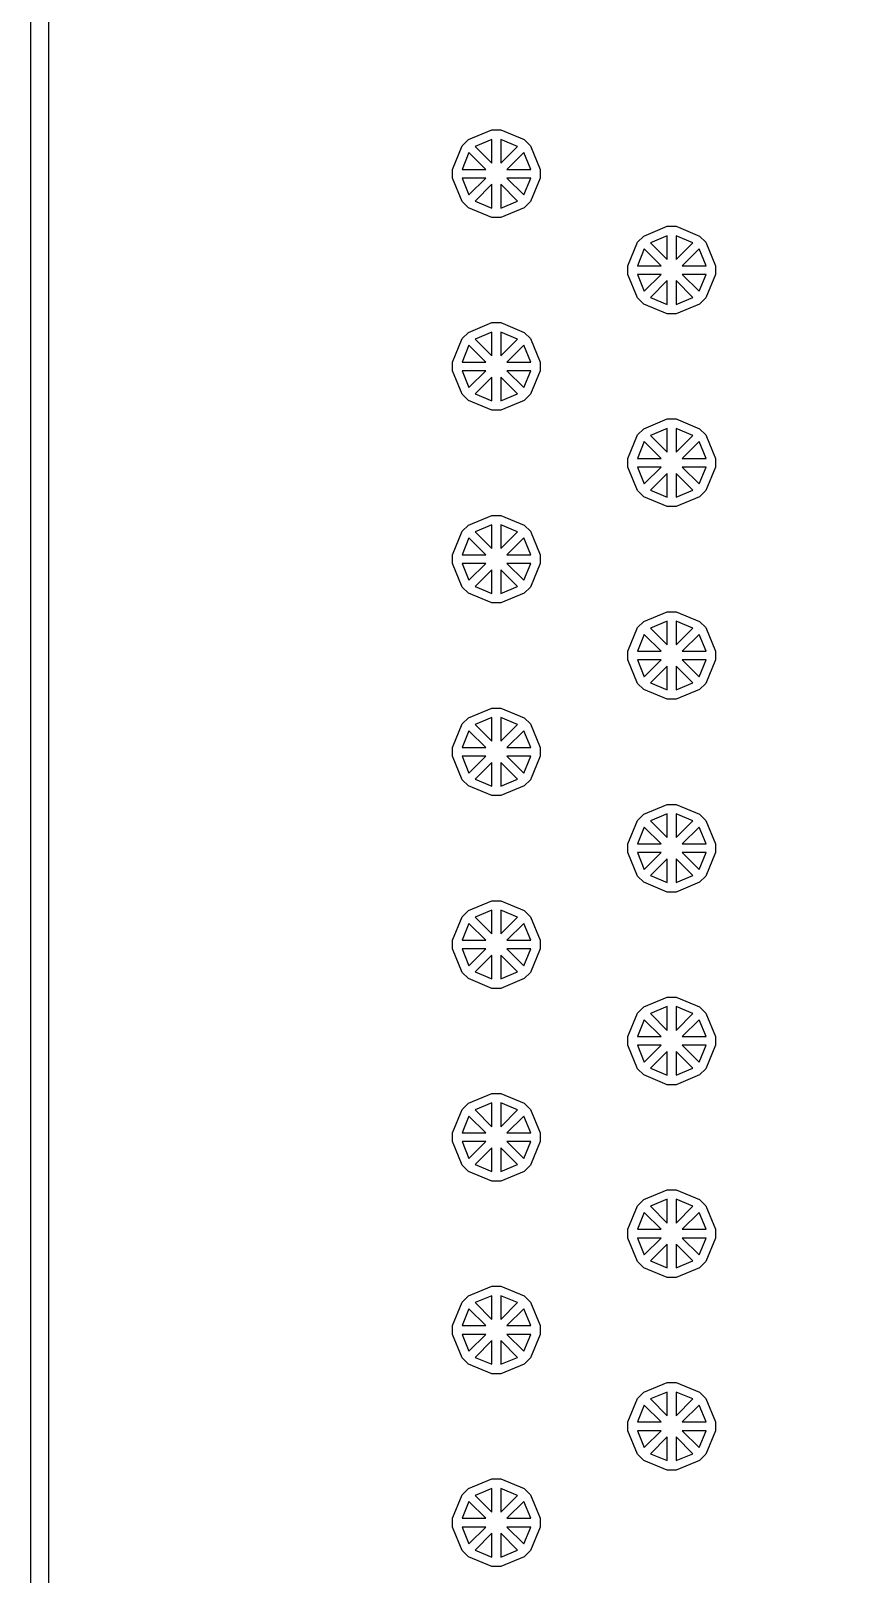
# Model space of a CAD drawing. Extents: x 0 to 194465, y -118660 to 40475.
# Drawn here: x 0 to 9378, y 9110 to 26728 of the extents above; entities that cross this region are included whole.
import ezdxf

# ---------------------------------------------------------------- set-up
doc = ezdxf.new("R2010")
doc.units = 13
doc.layers.add('Control 1 - Push up', color=6, linetype='Continuous')
doc.layers.add('Control 2 - Push down', color=1, linetype='Continuous')

msp = doc.modelspace()

# ---------------------------------------------------------------- linework, layer by layer
at = {"layer": 'Control 1 - Push up'}
for points in [[(4920.19459, 16615.641681), (4990.905268, 16686.352359), (5259.103319, 16797.44363), (5359.103319, 16797.44363), (5627.301371, 16686.352359), (5698.012049, 16615.641681), (5809.103319, 16347.44363), (5809.103319, 16247.44363), (5698.012049, 15979.245578), (5627.301371, 15908.5349), (5359.103319, 15797.44363), (5259.103319, 15797.44363), (4990.905268, 15908.5349), (4920.19459, 15979.245578), (4809.103319, 16247.44363), (4809.103319, 16347.44363)], [(5259.103319, 16689.20441), (5067.441954, 16609.815673), (5259.103319, 16418.154308)], [(5359.103319, 16418.154308), (5550.764684, 16609.815673), (5359.103319, 16689.20441)], [(4996.731276, 16539.104995), (4917.342539, 16347.44363), (5188.392641, 16347.44363)], [(5700.864099, 16347.44363), (5621.475363, 16539.104995), (5429.813997, 16347.44363)], [(5188.392641, 16247.44363), (4917.342539, 16247.44363), (4996.731276, 16055.782265)], [(5700.864099, 16247.44363), (5429.813997, 16247.44363), (5621.475363, 16055.782265)], [(5259.103319, 15905.68285), (5259.103319, 16176.732951), (5067.441954, 15985.071586)], [(5550.764684, 15985.071586), (5359.103319, 16176.732951), (5359.103319, 15905.68285)], [(6920.19459, 15515.641681), (6990.905268, 15586.352359), (7259.103319, 15697.44363), (7359.103319, 15697.44363), (7627.301371, 15586.352359), (7698.012049, 15515.641681), (7809.103319, 15247.44363), (7809.103319, 15147.44363), (7698.012049, 14879.245578), (7627.301371, 14808.5349), (7359.103319, 14697.44363), (7259.103319, 14697.44363), (6990.905268, 14808.5349), (6920.19459, 14879.245578), (6809.103319, 15147.44363), (6809.103319, 15247.44363)], [(7259.103319, 15589.20441), (7067.441954, 15509.815673), (7259.103319, 15318.154308)], [(7359.103319, 15318.154308), (7550.764684, 15509.815673), (7359.103319, 15589.20441)], [(6996.731276, 15439.104995), (6917.342539, 15247.44363), (7188.392641, 15247.44363)], [(7700.864099, 15247.44363), (7621.475363, 15439.104995), (7429.813997, 15247.44363)], [(7188.392641, 15147.44363), (6917.342539, 15147.44363), (6996.731276, 14955.782265)], [(7259.103319, 14805.68285), (7259.103319, 15076.732951), (7067.441954, 14885.071586)], [(7550.764684, 14885.071586), (7359.103319, 15076.732951), (7359.103319, 14805.68285)], [(7700.864099, 15147.44363), (7429.813997, 15147.44363), (7621.475363, 14955.782265)], [(4920.19459, 14415.641681), (4990.905268, 14486.352359), (5259.103319, 14597.44363), (5359.103319, 14597.44363), (5627.301371, 14486.352359), (5698.012049, 14415.641681), (5809.103319, 14147.44363), (5809.103319, 14047.44363), (5698.012049, 13779.245578), (5627.301371, 13708.5349), (5359.103319, 13597.44363), (5259.103319, 13597.44363), (4990.905268, 13708.5349), (4920.19459, 13779.245578), (4809.103319, 14047.44363), (4809.103319, 14147.44363)], [(5259.103319, 14489.20441), (5067.441954, 14409.815673), (5259.103319, 14218.154308)], [(5359.103319, 14218.154308), (5550.764684, 14409.815673), (5359.103319, 14489.20441)], [(4996.731276, 14339.104995), (4917.342539, 14147.44363), (5188.392641, 14147.44363)], [(5700.864099, 14147.44363), (5621.475363, 14339.104995), (5429.813997, 14147.44363)], [(5188.392641, 14047.44363), (4917.342539, 14047.44363), (4996.731276, 13855.782265)], [(5259.103319, 13705.68285), (5259.103319, 13976.732951), (5067.441954, 13785.071586)], [(5550.764684, 13785.071586), (5359.103319, 13976.732951), (5359.103319, 13705.68285)], [(5700.864099, 14047.44363), (5429.813997, 14047.44363), (5621.475363, 13855.782265)], [(6920.19459, 13315.641681), (6990.905268, 13386.352359), (7259.103319, 13497.44363), (7359.103319, 13497.44363), (7627.301371, 13386.352359), (7698.012049, 13315.641681), (7809.103319, 13047.44363), (7809.103319, 12947.44363), (7698.012049, 12679.245578), (7627.301371, 12608.5349), (7359.103319, 12497.44363), (7259.103319, 12497.44363), (6990.905268, 12608.5349), (6920.19459, 12679.245578), (6809.103319, 12947.44363), (6809.103319, 13047.44363)], [(6996.731276, 13239.104995), (6917.342539, 13047.44363), (7188.392641, 13047.44363)], [(7259.103319, 13389.20441), (7067.441954, 13309.815673), (7259.103319, 13118.154308)], [(7359.103319, 13118.154308), (7550.764684, 13309.815673), (7359.103319, 13389.20441)], [(7700.864099, 13047.44363), (7621.475363, 13239.104995), (7429.813997, 13047.44363)], [(7188.392641, 12947.44363), (6917.342539, 12947.44363), (6996.731276, 12755.782265)], [(7259.103319, 12605.68285), (7259.103319, 12876.732951), (7067.441954, 12685.071586)], [(7550.764684, 12685.071586), (7359.103319, 12876.732951), (7359.103319, 12605.68285)], [(7700.864099, 12947.44363), (7429.813997, 12947.44363), (7621.475363, 12755.782265)], [(4920.19459, 12215.641681), (4990.905268, 12286.352359), (5259.103319, 12397.44363), (5359.103319, 12397.44363), (5627.301371, 12286.352359), (5698.012049, 12215.641681), (5809.103319, 11947.44363), (5809.103319, 11847.44363), (5698.012049, 11579.245578), (5627.301371, 11508.5349), (5359.103319, 11397.44363), (5259.103319, 11397.44363), (4990.905268, 11508.5349), (4920.19459, 11579.245578), (4809.103319, 11847.44363), (4809.103319, 11947.44363)], [(5259.103319, 12289.20441), (5067.441954, 12209.815673), (5259.103319, 12018.154308)], [(5359.103319, 12018.154308), (5550.764684, 12209.815673), (5359.103319, 12289.20441)], [(4996.731276, 12139.104995), (4917.342539, 11947.44363), (5188.392641, 11947.44363)], [(5700.864099, 11947.44363), (5621.475363, 12139.104995), (5429.813997, 11947.44363)], [(5188.392641, 11847.44363), (4917.342539, 11847.44363), (4996.731276, 11655.782265)], [(5700.864099, 11847.44363), (5429.813997, 11847.44363), (5621.475363, 11655.782265)], [(5259.103319, 11505.68285), (5259.103319, 11776.732951), (5067.441954, 11585.071586)], [(5550.764684, 11585.071586), (5359.103319, 11776.732951), (5359.103319, 11505.68285)], [(6920.19459, 11115.641681), (6990.905268, 11186.352359), (7259.103319, 11297.44363), (7359.103319, 11297.44363), (7627.301371, 11186.352359), (7698.012049, 11115.641681), (7809.103319, 10847.44363), (7809.103319, 10747.44363), (7698.012049, 10479.245578), (7627.301371, 10408.5349), (7359.103319, 10297.44363), (7259.103319, 10297.44363), (6990.905268, 10408.5349), (6920.19459, 10479.245578), (6809.103319, 10747.44363), (6809.103319, 10847.44363)], [(7259.103319, 11189.20441), (7067.441954, 11109.815673), (7259.103319, 10918.154308)], [(7359.103319, 10918.154308), (7550.764684, 11109.815673), (7359.103319, 11189.20441)], [(6996.731276, 11039.104995), (6917.342539, 10847.44363), (7188.392641, 10847.44363)], [(7700.864099, 10847.44363), (7621.475363, 11039.104995), (7429.813997, 10847.44363)], [(7188.392641, 10747.44363), (6917.342539, 10747.44363), (6996.731276, 10555.782265)], [(7700.864099, 10747.44363), (7429.813997, 10747.44363), (7621.475363, 10555.782265)], [(7259.103319, 10405.68285), (7259.103319, 10676.732951), (7067.441954, 10485.071586)], [(7550.764684, 10485.071586), (7359.103319, 10676.732951), (7359.103319, 10405.68285)], [(4920.19459, 10015.641681), (4990.905268, 10086.352359), (5259.103319, 10197.44363), (5359.103319, 10197.44363), (5627.301371, 10086.352359), (5698.012049, 10015.641681), (5809.103319, 9747.44363), (5809.103319, 9647.44363), (5698.012049, 9379.245578), (5627.301371, 9308.5349), (5359.103319, 9197.44363), (5259.103319, 9197.44363), (4990.905268, 9308.5349), (4920.19459, 9379.245578), (4809.103319, 9647.44363), (4809.103319, 9747.44363)], [(5259.103319, 10089.20441), (5067.441954, 10009.815673), (5259.103319, 9818.154308)], [(5359.103319, 9818.154308), (5550.764684, 10009.815673), (5359.103319, 10089.20441)], [(4996.731276, 9939.104995), (4917.342539, 9747.44363), (5188.392641, 9747.44363)], [(5700.864099, 9747.44363), (5621.475363, 9939.104995), (5429.813997, 9747.44363)], [(5188.392641, 9647.44363), (4917.342539, 9647.44363), (4996.731276, 9455.782265)], [(5259.103319, 9305.68285), (5259.103319, 9576.732951), (5067.441954, 9385.071586)], [(5550.764684, 9385.071586), (5359.103319, 9576.732951), (5359.103319, 9305.68285)], [(5700.864099, 9647.44363), (5429.813997, 9647.44363), (5621.475363, 9455.782265)]]:
    msp.add_lwpolyline(points, close=True, dxfattribs=at)
at = {"layer": 'Control 2 - Push down'}
for points in [[(200, 40075.383035), (200, 200), (57825.000002, 200), (57825.000002, 40275.383035), (0, 40275.383035), (0, 40475.383035), (58025.000002, 40475.383035), (58025.000002, 0), (0, 0), (0, 40075.383035)], [(4920.19459, 25415.641681), (4990.905268, 25486.352359), (5259.103319, 25597.44363), (5359.103319, 25597.44363), (5627.301371, 25486.352359), (5698.012049, 25415.641681), (5809.103319, 25147.44363), (5809.103319, 25047.44363), (5698.012049, 24779.245578), (5627.301371, 24708.5349), (5359.103319, 24597.44363), (5259.103319, 24597.44363), (4990.905268, 24708.5349), (4920.19459, 24779.245578), (4809.103319, 25047.44363), (4809.103319, 25147.44363)], [(5259.103319, 25489.20441), (5067.441954, 25409.815673), (5259.103319, 25218.154308)], [(5359.103319, 25218.154308), (5550.764684, 25409.815673), (5359.103319, 25489.20441)], [(4996.731276, 25339.104995), (4917.342539, 25147.44363), (5188.392641, 25147.44363)], [(5700.864099, 25147.44363), (5621.475363, 25339.104995), (5429.813997, 25147.44363)], [(5188.392641, 25047.44363), (4917.342539, 25047.44363), (4996.731276, 24855.782265)], [(5700.864099, 25047.44363), (5429.813997, 25047.44363), (5621.475363, 24855.782265)], [(5259.103319, 24705.68285), (5259.103319, 24976.732951), (5067.441954, 24785.071586)], [(5550.764684, 24785.071586), (5359.103319, 24976.732951), (5359.103319, 24705.68285)], [(6920.19459, 24315.641681), (6990.905268, 24386.352359), (7259.103319, 24497.44363), (7359.103319, 24497.44363), (7627.301371, 24386.352359), (7698.012049, 24315.641681), (7809.103319, 24047.44363), (7809.103319, 23947.44363), (7698.012049, 23679.245578), (7627.301371, 23608.5349), (7359.103319, 23497.44363), (7259.103319, 23497.44363), (6990.905268, 23608.5349), (6920.19459, 23679.245578), (6809.103319, 23947.44363), (6809.103319, 24047.44363)], [(7259.103319, 24389.20441), (7067.441954, 24309.815673), (7259.103319, 24118.154308)], [(7359.103319, 24118.154308), (7550.764684, 24309.815673), (7359.103319, 24389.20441)], [(6996.731276, 24239.104995), (6917.342539, 24047.44363), (7188.392641, 24047.44363)], [(7700.864099, 24047.44363), (7621.475363, 24239.104995), (7429.813997, 24047.44363)], [(7188.392641, 23947.44363), (6917.342539, 23947.44363), (6996.731276, 23755.782265)], [(7259.103319, 23605.68285), (7259.103319, 23876.732951), (7067.441954, 23685.071586)], [(7550.764684, 23685.071586), (7359.103319, 23876.732951), (7359.103319, 23605.68285)], [(7700.864099, 23947.44363), (7429.813997, 23947.44363), (7621.475363, 23755.782265)], [(4920.19459, 23215.641681), (4990.905268, 23286.352359), (5259.103319, 23397.44363), (5359.103319, 23397.44363), (5627.301371, 23286.352359), (5698.012049, 23215.641681), (5809.103319, 22947.44363), (5809.103319, 22847.44363), (5698.012049, 22579.245578), (5627.301371, 22508.5349), (5359.103319, 22397.44363), (5259.103319, 22397.44363), (4990.905268, 22508.5349), (4920.19459, 22579.245578), (4809.103319, 22847.44363), (4809.103319, 22947.44363)], [(5259.103319, 23289.20441), (5067.441954, 23209.815673), (5259.103319, 23018.154308)], [(5359.103319, 23018.154308), (5550.764684, 23209.815673), (5359.103319, 23289.20441)], [(4996.731276, 23139.104995), (4917.342539, 22947.44363), (5188.392641, 22947.44363)], [(5700.864099, 22947.44363), (5621.475363, 23139.104995), (5429.813997, 22947.44363)], [(5188.392641, 22847.44363), (4917.342539, 22847.44363), (4996.731276, 22655.782265)], [(5259.103319, 22505.68285), (5259.103319, 22776.732951), (5067.441954, 22585.071586)], [(5550.764684, 22585.071586), (5359.103319, 22776.732951), (5359.103319, 22505.68285)], [(5700.864099, 22847.44363), (5429.813997, 22847.44363), (5621.475363, 22655.782265)], [(6920.19459, 22115.641681), (6990.905268, 22186.352359), (7259.103319, 22297.44363), (7359.103319, 22297.44363), (7627.301371, 22186.352359), (7698.012049, 22115.641681), (7809.103319, 21847.44363), (7809.103319, 21747.44363), (7698.012049, 21479.245578), (7627.301371, 21408.5349), (7359.103319, 21297.44363), (7259.103319, 21297.44363), (6990.905268, 21408.5349), (6920.19459, 21479.245578), (6809.103319, 21747.44363), (6809.103319, 21847.44363)], [(6996.731276, 22039.104995), (6917.342539, 21847.44363), (7188.392641, 21847.44363)], [(7259.103319, 22189.20441), (7067.441954, 22109.815673), (7259.103319, 21918.154308)], [(7359.103319, 21918.154308), (7550.764684, 22109.815673), (7359.103319, 22189.20441)], [(7700.864099, 21847.44363), (7621.475363, 22039.104995), (7429.813997, 21847.44363)], [(7188.392641, 21747.44363), (6917.342539, 21747.44363), (6996.731276, 21555.782265)], [(7259.103319, 21405.68285), (7259.103319, 21676.732951), (7067.441954, 21485.071586)], [(7550.764684, 21485.071586), (7359.103319, 21676.732951), (7359.103319, 21405.68285)], [(7700.864099, 21747.44363), (7429.813997, 21747.44363), (7621.475363, 21555.782265)], [(4920.19459, 21015.641681), (4990.905268, 21086.352359), (5259.103319, 21197.44363), (5359.103319, 21197.44363), (5627.301371, 21086.352359), (5698.012049, 21015.641681), (5809.103319, 20747.44363), (5809.103319, 20647.44363), (5698.012049, 20379.245578), (5627.301371, 20308.5349), (5359.103319, 20197.44363), (5259.103319, 20197.44363), (4990.905268, 20308.5349), (4920.19459, 20379.245578), (4809.103319, 20647.44363), (4809.103319, 20747.44363)], [(5259.103319, 21089.20441), (5067.441954, 21009.815673), (5259.103319, 20818.154308)], [(5359.103319, 20818.154308), (5550.764684, 21009.815673), (5359.103319, 21089.20441)], [(4996.731276, 20939.104995), (4917.342539, 20747.44363), (5188.392641, 20747.44363)], [(5700.864099, 20747.44363), (5621.475363, 20939.104995), (5429.813997, 20747.44363)], [(5188.392641, 20647.44363), (4917.342539, 20647.44363), (4996.731276, 20455.782265)], [(5700.864099, 20647.44363), (5429.813997, 20647.44363), (5621.475363, 20455.782265)], [(5259.103319, 20305.68285), (5259.103319, 20576.732951), (5067.441954, 20385.071586)], [(5550.764684, 20385.071586), (5359.103319, 20576.732951), (5359.103319, 20305.68285)], [(6920.19459, 19915.641681), (6990.905268, 19986.352359), (7259.103319, 20097.44363), (7359.103319, 20097.44363), (7627.301371, 19986.352359), (7698.012049, 19915.641681), (7809.103319, 19647.44363), (7809.103319, 19547.44363), (7698.012049, 19279.245578), (7627.301371, 19208.5349), (7359.103319, 19097.44363), (7259.103319, 19097.44363), (6990.905268, 19208.5349), (6920.19459, 19279.245578), (6809.103319, 19547.44363), (6809.103319, 19647.44363)], [(7259.103319, 19989.20441), (7067.441954, 19909.815673), (7259.103319, 19718.154308)], [(7359.103319, 19718.154308), (7550.764684, 19909.815673), (7359.103319, 19989.20441)], [(6996.731276, 19839.104995), (6917.342539, 19647.44363), (7188.392641, 19647.44363)], [(7700.864099, 19647.44363), (7621.475363, 19839.104995), (7429.813997, 19647.44363)], [(7188.392641, 19547.44363), (6917.342539, 19547.44363), (6996.731276, 19355.782265)], [(7259.103319, 19205.68285), (7259.103319, 19476.732951), (7067.441954, 19285.071586)], [(7550.764684, 19285.071586), (7359.103319, 19476.732951), (7359.103319, 19205.68285)], [(7700.864099, 19547.44363), (7429.813997, 19547.44363), (7621.475363, 19355.782265)], [(4920.19459, 18815.641681), (4990.905268, 18886.352359), (5259.103319, 18997.44363), (5359.103319, 18997.44363), (5627.301371, 18886.352359), (5698.012049, 18815.641681), (5809.103319, 18547.44363), (5809.103319, 18447.44363), (5698.012049, 18179.245578), (5627.301371, 18108.5349), (5359.103319, 17997.44363), (5259.103319, 17997.44363), (4990.905268, 18108.5349), (4920.19459, 18179.245578), (4809.103319, 18447.44363), (4809.103319, 18547.44363)], [(5259.103319, 18889.20441), (5067.441954, 18809.815673), (5259.103319, 18618.154308)], [(5359.103319, 18618.154308), (5550.764684, 18809.815673), (5359.103319, 18889.20441)], [(4996.731276, 18739.104995), (4917.342539, 18547.44363), (5188.392641, 18547.44363)], [(5700.864099, 18547.44363), (5621.475363, 18739.104995), (5429.813997, 18547.44363)], [(5188.392641, 18447.44363), (4917.342539, 18447.44363), (4996.731276, 18255.782265)], [(5259.103319, 18105.68285), (5259.103319, 18376.732951), (5067.441954, 18185.071586)], [(5550.764684, 18185.071586), (5359.103319, 18376.732951), (5359.103319, 18105.68285)], [(5700.864099, 18447.44363), (5429.813997, 18447.44363), (5621.475363, 18255.782265)], [(6920.19459, 17715.641681), (6990.905268, 17786.352359), (7259.103319, 17897.44363), (7359.103319, 17897.44363), (7627.301371, 17786.352359), (7698.012049, 17715.641681), (7809.103319, 17447.44363), (7809.103319, 17347.44363), (7698.012049, 17079.245578), (7627.301371, 17008.5349), (7359.103319, 16897.44363), (7259.103319, 16897.44363), (6990.905268, 17008.5349), (6920.19459, 17079.245578), (6809.103319, 17347.44363), (6809.103319, 17447.44363)], [(6996.731276, 17639.104995), (6917.342539, 17447.44363), (7188.392641, 17447.44363)], [(7259.103319, 17789.20441), (7067.441954, 17709.815673), (7259.103319, 17518.154308)], [(7359.103319, 17518.154308), (7550.764684, 17709.815673), (7359.103319, 17789.20441)], [(7700.864099, 17447.44363), (7621.475363, 17639.104995), (7429.813997, 17447.44363)], [(7188.392641, 17347.44363), (6917.342539, 17347.44363), (6996.731276, 17155.782265)], [(7259.103319, 17005.68285), (7259.103319, 17276.732951), (7067.441954, 17085.071586)], [(7550.764684, 17085.071586), (7359.103319, 17276.732951), (7359.103319, 17005.68285)], [(7700.864099, 17347.44363), (7429.813997, 17347.44363), (7621.475363, 17155.782265)]]:
    msp.add_lwpolyline(points, close=True, dxfattribs=at)

doc.saveas('drawing.dxf')
